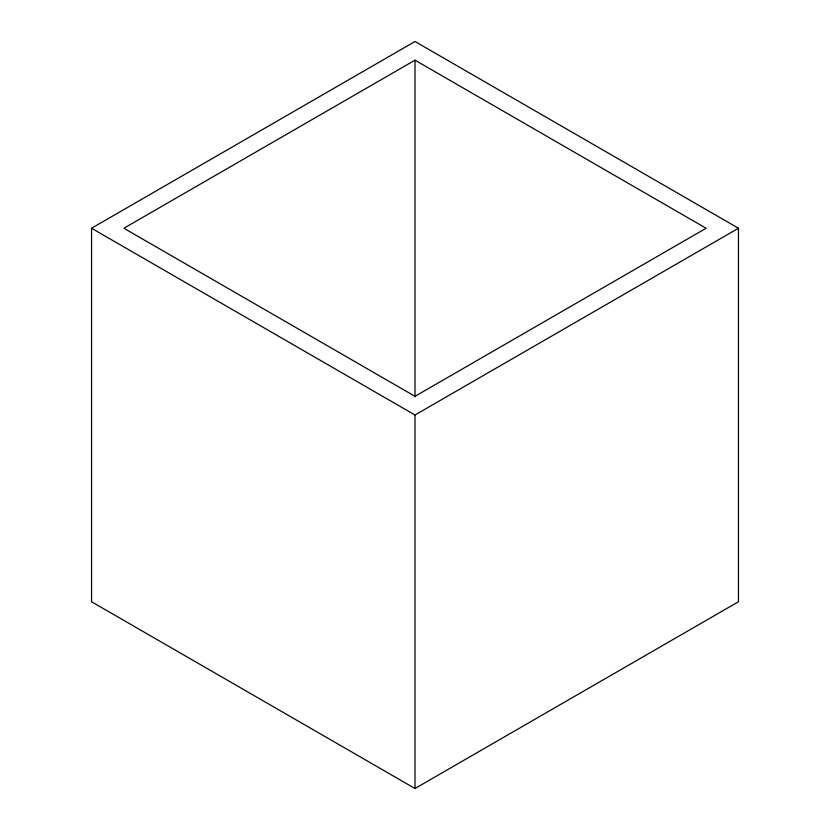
<?xml version="1.0" encoding="UTF-8"?>
<svg xmlns="http://www.w3.org/2000/svg" width="830" height="830" viewBox="0 0 830 830"><rect width="100%" height="100%" fill="white"/><g stroke="black" fill="none" stroke-linecap="round" stroke-linejoin="round"><path stroke-width="1.25" d="M91.539 228.25L415 41.5L738.461 228.25L738.461 601.75L415 788.5L91.539 601.75L91.539 228.25L415 415L738.461 228.25M415 60.175L123.888 228.25L415 396.325L706.112 228.25L415 60.175L415 396.875M415 415L415 788.5"/></g></svg>
